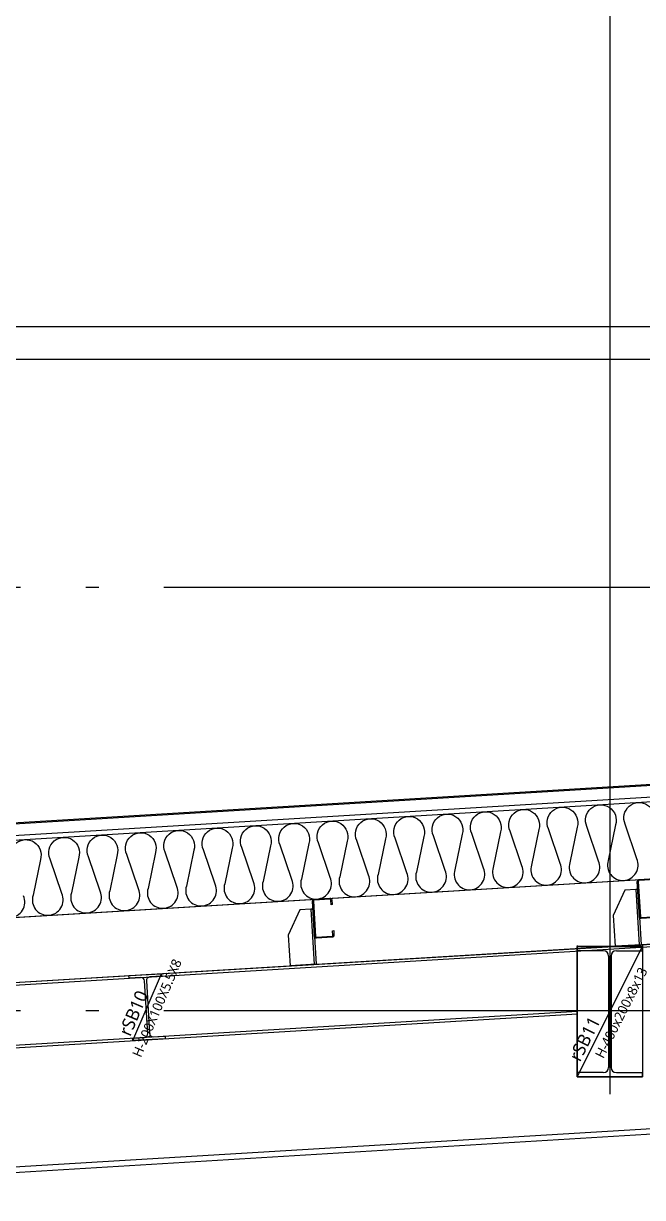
# Model space of a CAD drawing. Header units: millimetres. Extents: x 0 to 672800, y 0 to 118800.
# Drawn here: x 57949 to 59850, y 31870 to 35474 of the extents above; entities that cross this region are included whole.
import ezdxf
from ezdxf.enums import TextEntityAlignment as Align

# ---------------------------------------------------------------- set-up
doc = ezdxf.new("R2010")
doc.units = ezdxf.units.MM
doc.header["$LTSCALE"] = 200
doc.linetypes.add('CEN-GAUN', pattern=[32.2, 30, -1, 0.2, -1])
doc.layers.get('DEFPOINTS').update_dxf_attribs({"color": 137})
for name, color, linetype in [('0-S-col', 4, 'Continuous'), ('01외벽패널', 3, 'Continuous'), ('09GIRDER', 2, 'Continuous'), ('8ELE', 8, 'Continuous'), ('A-ELE-9', 9, 'Continuous'), ('A-STL4', 4, 'Continuous'), ('CEN', 1, 'CEN-GAUN'), ('ELE-6', 6, 'Continuous'), ('ELE-8', 8, 'Continuous'), ('Insul', 252, 'Continuous'), ('PANEL', 6, 'Continuous'), ('S-253', 252, 'Continuous'), ('STEEL-E', 6, 'Continuous'), ('SYP_INSUL', 252, 'Continuous')]:
    doc.layers.add(name, color=color, linetype=linetype)
doc.layers.add('Defpoint', color=125, linetype='Continuous', plot=False)
doc.styles.add('스타일1', font='malgun.ttf')

# ---------------------------------------------------------------- blocks, each defined once
blk = doc.blocks.new('PURLIN-120x60')
at = {"layer": 'A-ELE-9', "linetype": 'ByBlock'}
for p, q in [((-40, 170), (-80, 95)), ((-6, 170), (-40, 170)), ((-6, 170), (-6, 0)), ((0, 170), (0, 0)), ((-80, 95), (-80, 0)), ((0, 0), (-80, 0))]:
    blk.add_line(p, q, dxfattribs=at)
at = {"layer": 'A-ELE-9'}
blk.add_line((0, 170), (-6, 170), dxfattribs=at)
at = {"layer": 'A-STL4'}
blk.add_lwpolyline([(56.8, 100), (60, 100), (60, 85.4, -0.414214), (54.6, 80), (5.5, 80, -0.414214), (0, 85.4), (0, 194.6, -0.414214), (5.5, 200), (54.6, 200, -0.414214), (60, 194.6), (60, 180), (56.8, 180), (56.8, 194.3, 0.414214), (54.3, 196.8), (5.8, 196.8, 0.414214), (3.2, 194.3), (3.2, 85.7, 0.414214), (5.8, 83.2), (54.3, 83.2, 0.414214), (56.8, 85.7)], format="xyb", close=True, dxfattribs=at)
blk = doc.blocks.new('stud-12')
at = {"layer": 'ELE-8'}
for p, q in [((29753.7, 200), (14794.6, 200)), ((29647, 0), (14806.7, 0))]:
    blk.add_line(p, q, dxfattribs=at)
at = {"xscale": -0.9999999999999999, "rotation": 359.9999999996471}
for p in [(27000, 0), (28000, 0)]:
    blk.add_blockref('PURLIN-120x60', p, dxfattribs=at)
blk = doc.blocks.new('*U463')
for p, q in [((80, 387), (0, 387)), ((96, 371), (96, 29)), ((104, 371), (104, 29)), ((120, 387), (200, 387)), ((80, 13), (0, 13)), ((120, 13), (200, 13))]:
    blk.add_line(p, q)
for points in [[(200, 387), (200, 400), (0, 400), (0, 387)], [(0, 13), (0, 0), (200, 0), (200, 13)]]:
    blk.add_lwpolyline(points)
for centre, start, end in [((80, 371), 0, 90), ((120, 371), 90, 180), ((80, 29), 270, 0), ((120, 29), 180, 270)]:
    blk.add_arc(centre, 16, start, end)
blk = doc.blocks.new('SG-rSB11')
at = {"layer": 'DEFPOINTS'}
blk.add_line((-100, -400), (100, 0), dxfattribs=at)
blk.add_lwpolyline([(-100, 0), (100, 0), (100, -400), (-100, -400)], close=True, dxfattribs=at)
at = {"layer": '09GIRDER'}
blk.add_blockref('*U463', (-100, -400), dxfattribs=at)
at = {"layer": 'DEFPOINTS', "style": '스타일1'}
for s, height, p in [('H-400x200x8x13', 30, (35.1, -203.1)), ('rSB11', 40, (-77.4, -283.2, 0))]:
    blk.add_text(s, height=height, rotation=63.3193, dxfattribs=at).set_placement(p, align=Align.MIDDLE_CENTER)

msp = doc.modelspace()

# ---------------------------------------------------------------- linework, layer by layer
at = {"layer": '0-S-col', "color": 8}
for p, q in [((56595.9, 32441.4), (69350, 33212.6)), ((56650, 31886.7), (69350, 32654.6)), ((56650, 32260.4), (59650.8, 32441.8)), ((56650, 32252.3), (59650.6, 32433.8))]:
    msp.add_line(p, q, dxfattribs=at)
at = {"layer": '01외벽패널'}
msp.add_lwpolyline([(78000, 34180.4), (57071.1, 32915), (57085.3, 32679.4), (78000, 33944)], dxfattribs=at)
at = {"layer": '8ELE'}
for p, q in [((56035, 34543.6), (99965, 34543.6)), ((56580, 34443.6), (99355, 34443.6))]:
    msp.add_line(p, q, dxfattribs=at)
at = {"layer": 'CEN'}
for p, q in [((45500, 34543.6), (110500, 34543.6)), ((45500, 33743.6), (110500, 33743.6)), ((45500, 32443.6), (110500, 32443.6))]:
    msp.add_line(p, q, dxfattribs=at)
at = {"layer": 'Defpoint'}
msp.add_line((59750, 40443.6), (59750, 32186.6), dxfattribs=at)
at = {"layer": 'DEFPOINTS'}
msp.add_line((58284.5, 32351.2), (58372.2, 32556.8), dxfattribs=at)
msp.add_lwpolyline([(58284.5, 32351.2), (58284, 32359.2), (58320.2, 32361.3, 0.414214), (58330.5, 32373), (58320.7, 32534.7, 0.414214), (58309.1, 32545), (58272.9, 32542.8), (58272.4, 32550.8), (58372.2, 32556.8), (58372.7, 32548.9), (58336.5, 32546.7, 0.414214), (58326.2, 32535), (58336, 32373.3, 0.414214), (58347.6, 32363), (58383.8, 32365.2), (58384.3, 32357.2)], format="xyb", close=True, dxfattribs=at)
at = {"layer": 'ELE-6'}
msp.add_lwpolyline([(78000, 34194.5), (56918.4, 32919.8), (56916.1, 32959.7), (78000, 34234.5)], dxfattribs=at)
at = {"layer": 'Insul'}
for points in [[(57912.6, 32901.8, -1.449198), (58000.7, 32907.1), (57978.1, 32797.4, 0.524856), (58026, 32736.3, 0.524856), (58066.2, 32802.8), (58030.4, 32908.9, -1.449198), (58118.5, 32914.2), (58095.8, 32804.6, 0.524856), (58143.7, 32743.4, 0.524856), (58183.9, 32809.9), (58148.2, 32916, -1.449198), (58236.3, 32921.3), (58213.6, 32811.7, 0.524856), (58261.5, 32750.5, 0.524856), (58301.7, 32817), (58266, 32923.1, -1.449198), (58354.1, 32928.5), (58331.4, 32818.8, 0.524856), (58379.3, 32757.6, 0.524856), (58419.5, 32824.1), (58383.8, 32930.3, -1.449198), (58471.9, 32935.6), (58449.2, 32825.9, 0.524856), (58497.1, 32764.8, 0.524856), (58537.3, 32831.3), (58501.6, 32937.4, -1.449198), (58589.7, 32942.7), (58567, 32833.1, 0.524856), (58614.9, 32771.9, 0.524856), (58655.1, 32838.4), (58619.3, 32944.5, -1.449198), (58707.4, 32949.8), (58684.8, 32840.2, 0.524856), (58732.7, 32779, 0.524856), (58772.9, 32845.5), (58737.1, 32951.6, -1.449198), (58825.2, 32957), (58802.5, 32847.3, 0.524856), (58850.5, 32786.1, 0.524856), (58890.6, 32852.6), (58854.9, 32958.8, -1.449198), (58943, 32964.1), (58920.3, 32854.4, 0.524856), (58968.2, 32793.2, 0.524856), (59008.4, 32859.7), (58972.7, 32965.9, -1.449198), (59060.8, 32971.2), (59038.1, 32861.5, 0.524856), (59086, 32800.4, 0.524856), (59126.2, 32866.9), (59090.5, 32973, -1.449198), (59178.6, 32978.3), (59155.9, 32868.7, 0.524856), (59203.8, 32807.5, 0.524856), (59244, 32874), (59208.3, 32980.1, -1.449198), (59296.4, 32985.4), (59273.7, 32875.8, 0.524856), (59321.6, 32814.6, 0.524856), (59361.8, 32881.1), (59326.1, 32987.2, -1.449198), (59414.2, 32992.6), (59391.5, 32882.9, 0.524856), (59439.4, 32821.7, 0.524856), (59479.6, 32888.2), (59443.8, 32994.4, -1.449198), (59531.9, 32999.7), (59509.3, 32890, 0.524856), (59557.2, 32828.9, 0.524856), (59597.4, 32895.4), (59561.6, 33001.5, -1.449198), (59649.7, 33006.8), (59627, 32897.2, 0.524856), (59675, 32836, 0.524856), (59715.1, 32902.5), (59679.4, 33008.6, -1.449198), (59767.5, 33013.9), (59744.8, 32904.3, 0.524856), (59792.7, 32843.1, 0.524856), (59832.9, 32909.6), (59797.2, 33015.7, -1.449198), (59885.3, 33021.1)], [(57908.2, 32729.1, 0.524856), (57948.4, 32795.7)]]:
    msp.add_lwpolyline(points, format="xyb", dxfattribs=at)
at = {"layer": 'S-253'}
for p, q in [((59650, 32643.6), (59650, 32244.1)), ((59850, 32643.6), (59850, 32244.1))]:
    msp.add_line(p, q, dxfattribs=at)
at = {"layer": 'STEEL-E'}
for p, q in [((56500, 32443.6), (69350, 33220.6)), ((56650, 31869.6), (69350, 32637.6))]:
    msp.add_line(p, q, dxfattribs=at)
at = {"layer": 'SYP_INSUL'}
msp.add_line((56916.3, 32956.7), (78000, 34231.5), dxfattribs=at)

# ---------------------------------------------------------------- block references
at = {"layer": 'PANEL', "xscale": -1, "rotation": 3.460183228986189}
msp.add_blockref('stud-12', (86796.8, 34275.5), dxfattribs=at)
at = {"layer": 'S-253'}
msp.add_blockref('SG-rSB11', (59750, 32640.1), dxfattribs=at)

# ---------------------------------------------------------------- texts
at = {"layer": 'DEFPOINTS', "style": '스타일1'}
for s, height, p in [('H-200X100X5.5X8', 30, (58358.7, 32451.5)), ('rSB10', 40, (58286.3, 32435.7, 0))]:
    msp.add_text(s, height=height, rotation=66.8951, dxfattribs=at).set_placement(p, align=Align.MIDDLE_CENTER)

doc.saveas('drawing.dxf')
